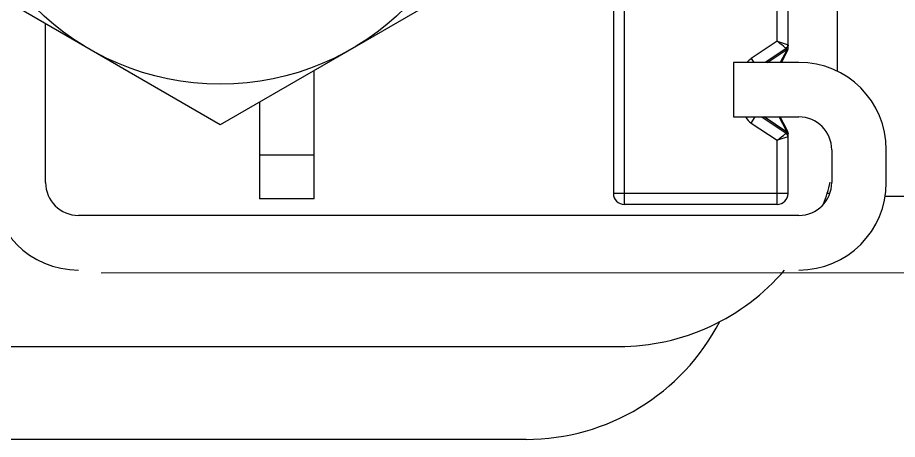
# Model space of a CAD drawing. Extents: x 1031190 to 1725648, y 733081 to 1571294.
# Drawn here: x 1156881.2 to 1157210.7, y 1227622 to 1227779.8 of the extents above; entities that cross this region are included whole.
import ezdxf

# ---------------------------------------------------------------- set-up
doc = ezdxf.new("R2010")
doc.units = 0
doc.header["$LTSCALE"] = 1000
doc.header["$MEASUREMENT"] = 0

msp = doc.modelspace()

# ---------------------------------------------------------------- linework, layer by layer
for p, q in [((1157169.75, 1227769.64), (1157169.75, 1227937.65)), ((1157165.66, 1227770.95), (1157165.66, 1227935.03)), ((1157104.33, 1227832.46), (1157104.33, 1227713.97)), ((1157108.42, 1227829.53), (1157108.42, 1227709.89)), ((1157188.15, 1227816.35), (1157188.15, 1227759.73)), ((1156957.13, 1227739.68), (1156859, 1227796.34)), ((1157055.27, 1227796.34), (1156957.13, 1227739.68)), ((1156891.71, 1227718.06), (1156891.71, 1227777.45)), ((1157165.66, 1227770.95), (1157155.94, 1227764.47)), ((1157169.02, 1227768.28), (1157161.16, 1227763.04)), ((1157165.66, 1227770.95), (1157169.75, 1227769.64)), ((1157169.75, 1227768.02), (1157169.75, 1227769.62)), ((1157169.75, 1227769.51), (1157169.75, 1227769.18)), ((1157162, 1227763.04), (1157169.29, 1227767.9)), ((1157169.29, 1227767.61), (1157166.84, 1227763.04)), ((1157169.61, 1227767.44), (1157167.25, 1227763.04)), ((1157169.29, 1227767.61), (1157169.29, 1227767.9)), ((1157169.61, 1227767.44), (1157169.29, 1227767.61)), ((1157169.49, 1227767.7), (1157169.32, 1227767.63)), ((1157173.84, 1227763.04), (1157149.31, 1227763.04)), ((1157149.31, 1227763.04), (1157149.31, 1227742.6)), ((1157155.94, 1227764.47), (1157156.9, 1227763.04)), ((1156992.3, 1227711.93), (1156992.3, 1227759.98)), ((1156971.85, 1227748.18), (1156971.85, 1227711.93)), ((1157149.31, 1227742.6), (1157173.84, 1227742.6)), ((1157155.94, 1227740.34), (1157157.45, 1227742.6)), ((1157159.94, 1227742.6), (1157169.02, 1227736.54)), ((1157169.29, 1227736.92), (1157160.77, 1227742.6)), ((1157169.29, 1227737.2), (1157166.4, 1227742.6)), ((1157169.61, 1227737.37), (1157166.81, 1227742.6)), ((1157155.94, 1227740.34), (1157165.66, 1227733.87)), ((1157169.75, 1227735.18), (1157165.66, 1227733.87)), ((1157169.29, 1227737.2), (1157169.61, 1227737.37)), ((1157169.29, 1227736.92), (1157169.29, 1227737.2)), ((1157169.49, 1227737.12), (1157169.32, 1227737.19)), ((1157169.75, 1227735.2), (1157169.75, 1227736.79)), ((1157169.75, 1227736.51), (1157169.75, 1227736.42)), ((1157169.75, 1227713.97), (1157169.75, 1227735.18)), ((1157165.66, 1227709.89), (1157165.66, 1227733.87)), ((1157186.11, 1227730.33), (1157186.11, 1227718.06)), ((1157206.55, 1227718.06), (1157206.55, 1227730.33)), ((1156992.3, 1227728.28), (1156971.85, 1227728.28)), ((1157169.75, 1227713.97), (1157104.33, 1227713.97)), ((1157185.35, 1227713.97), (1157184.14, 1227713.97)), ((1158316.5, 1227712.83), (1157206.13, 1227712.83)), ((1156992.3, 1227711.93), (1156971.85, 1227711.93)), ((1157165.66, 1227709.89), (1157108.42, 1227709.89)), ((1157173.84, 1227705.8), (1156903.98, 1227705.8)), ((1158350.28, 1227684.49), (1156912.49, 1227684.21)), ((1156762.59, 1227656.73), (1157106.37, 1227656.73)), ((1157071.62, 1227621.98), (1156842.65, 1227621.98))]:
    msp.add_line(p, q)
msp.add_circle((1156957.13, 1227852.99), 98.13)
for centre, radius, start, end in [((1157168.12, 1227769.64), 1.64, 303.6901, 0), ((1157168.52, 1227768.02), 1.23, 331.8161, 0), ((1157168.79, 1227769.08), 1.55, 288.7666, 290.2059), ((1157169.05, 1227768.5), 0.915, 298.7157, 301.8919), ((1157159.12, 1227759.71), 5.72, 123.6901, 144.1234), ((1157173.84, 1227730.33), 32.71, 0, 90), ((1157159.12, 1227745.11), 5.72, 206.1204, 236.3099), ((1157173.84, 1227730.33), 12.27, 0, 90), ((1157168.12, 1227735.18), 1.64, 0, 56.3099), ((1157168.79, 1227735.74), 1.55, 69.7906, 71.2256), ((1157169.05, 1227736.31), 0.914, 58.1, 61.2862), ((1157168.52, 1227736.79), 1.23, 0, 28.1839), ((1156903.98, 1227718.06), 32.71, 180, 270), ((1156903.98, 1227718.06), 12.27, 180, 270), ((1157173.84, 1227718.06), 32.71, 270, 0), ((1157173.84, 1227718.06), 12.27, 270, 0), ((1157106.37, 1227738.51), 81.78, 339.6685, 345.625), ((1157108.42, 1227713.97), 4.09, 180, 270), ((1157165.66, 1227713.97), 4.09, 270, 0), ((1157106.37, 1227738.51), 81.78, 270, 319.4173), ((1157071.62, 1227703.75), 81.78, 270, 332.5411)]:
    msp.add_arc(centre, radius, start, end)
for points, knots in [([(1157169.02, 1227768.28), (1157168.66, 1227768.51), (1157167.59, 1227769.48), (1157166.45, 1227770.33), (1157165.66, 1227770.95)], [0, 0, 0, 0, 0.301655, 1, 1, 1, 1]), ([(1157169.29, 1227767.9), (1157169.31, 1227768.04), (1157169.37, 1227768.38), (1157169.08, 1227768.32), (1157169.02, 1227768.28)], [0, 0, 0, 0, 0.652586, 1, 1, 1, 1]), ([(1157169.29, 1227767.9), (1157169.33, 1227767.92), (1157169.48, 1227767.97), (1157169.63, 1227768.06), (1157169.7, 1227768.16)], [0, 0, 0, 0, 0.298151, 1, 1, 1, 1]), ([(1157169.7, 1227768.16), (1157169.71, 1227768.18), (1157169.74, 1227768.23), (1157169.75, 1227768.28), (1157169.75, 1227768.31)], [0, 0, 0, 0, 0.519447, 1, 1, 1, 1]), ([(1157165.66, 1227733.87), (1157166.45, 1227734.49), (1157167.59, 1227735.34), (1157168.66, 1227736.3), (1157169.02, 1227736.54)], [0, 0, 0, 0, 0.698346, 1, 1, 1, 1]), ([(1157169.02, 1227736.54), (1157169.08, 1227736.5), (1157169.37, 1227736.43), (1157169.31, 1227736.78), (1157169.29, 1227736.92)], [0, 0, 0, 0, 0.346904, 1, 1, 1, 1]), ([(1157169.29, 1227736.92), (1157169.33, 1227736.9), (1157169.48, 1227736.84), (1157169.63, 1227736.75), (1157169.7, 1227736.66)], [0, 0, 0, 0, 0.29815, 1, 1, 1, 1]), ([(1157169.7, 1227736.66), (1157169.71, 1227736.64), (1157169.74, 1227736.59), (1157169.75, 1227736.53), (1157169.75, 1227736.51)], [0, 0, 0, 0, 0.519543, 1, 1, 1, 1])]:
    msp.add_open_spline(points, degree=3, knots=knots)
for points in [[(1157169.75, 1227768.02), (1157169.75, 1227767.9), (1157169.64, 1227767.79), (1157169.54, 1227767.73)], [(1157169.75, 1227736.79), (1157169.75, 1227736.92), (1157169.64, 1227737.03), (1157169.54, 1227737.09)]]:
    msp.add_open_spline(points, degree=3)

doc.saveas('drawing.dxf')
